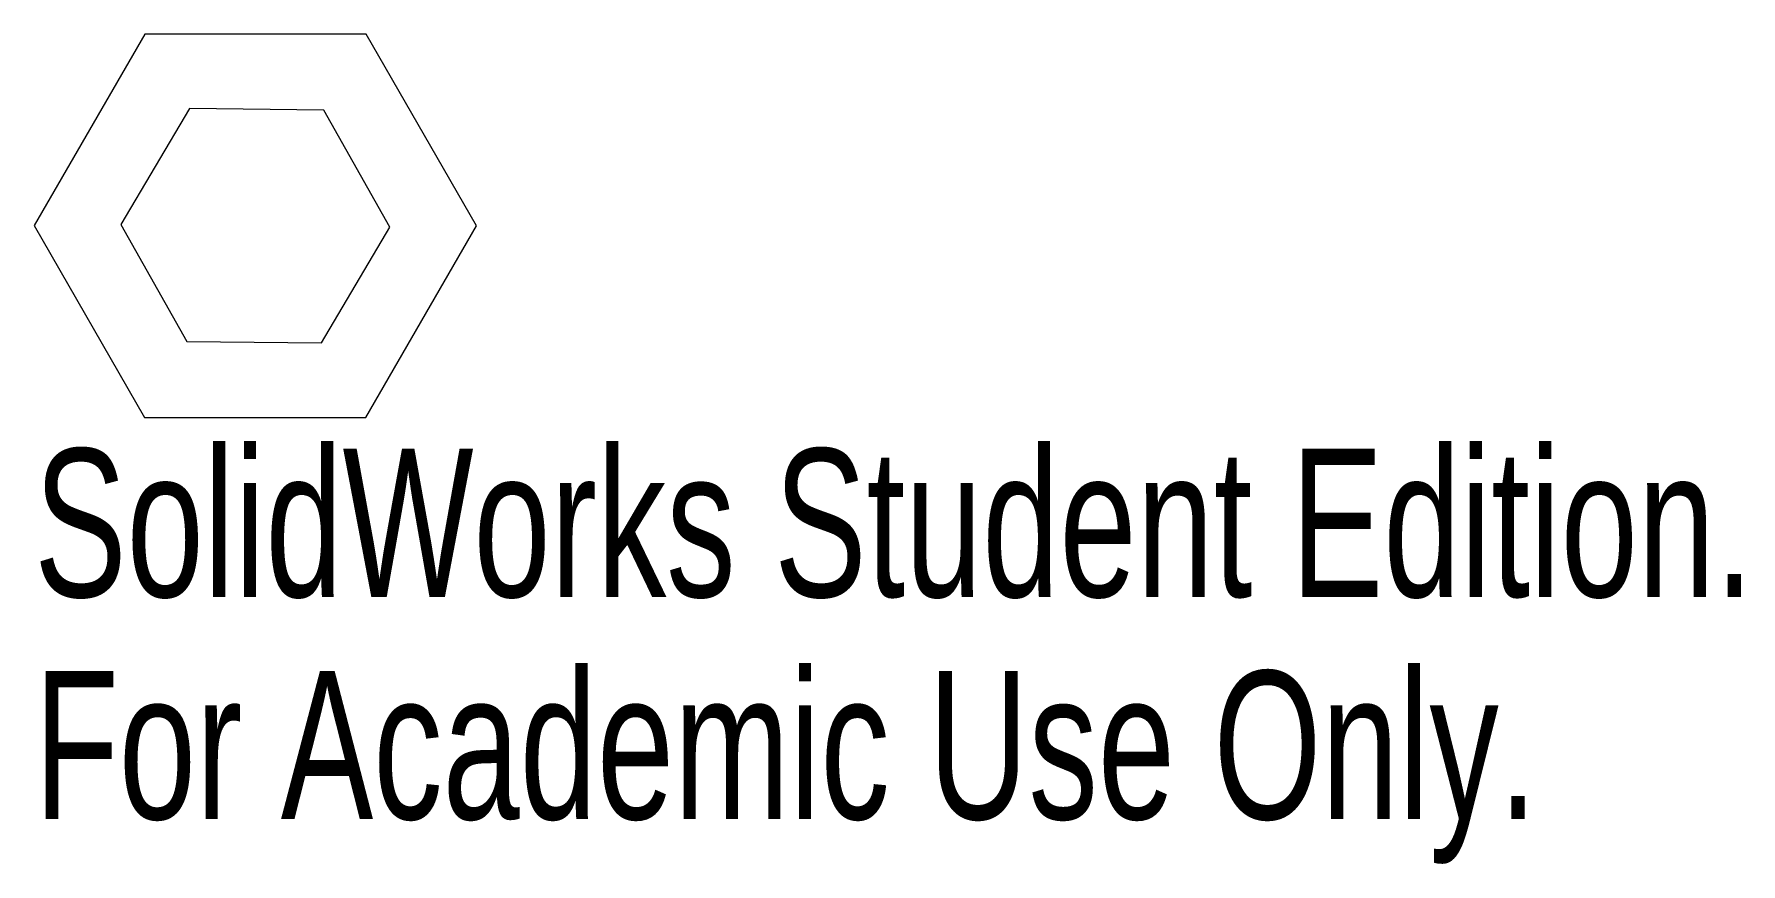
# Model space of a CAD drawing. Header units: millimetres. Extents: x -7.2 to 48.5, y -20.8 to 6.3.
import ezdxf

# ---------------------------------------------------------------- set-up
doc = ezdxf.new("R2010")
doc.units = ezdxf.units.MM
doc.styles.add('SLDTEXTSTYLE0', font='TXT', dxfattribs={"width": 0.7})

msp = doc.modelspace()

# ---------------------------------------------------------------- linework, layer by layer
at = {"color": 7, "linetype": 'Continuous', "lineweight": 15}
for p, q in [((-3.604, 6.252), (-7.217, 0.005)), ((3.613, 6.248), (-3.604, 6.252)), ((7.217, -0.005), (3.613, 6.248)), ((-2.154, 3.822), (-4.388, 0.045)), ((2.233, 3.777), (-2.154, 3.822)), ((4.388, -0.045), (2.233, 3.777)), ((-7.217, 0.005), (-3.613, -6.248)), ((-4.388, 0.045), (-2.233, -3.777)), ((2.154, -3.822), (4.388, -0.045)), ((3.604, -6.252), (7.217, -0.005)), ((-2.233, -3.777), (2.154, -3.822)), ((-3.613, -6.248), (3.604, -6.252))]:
    msp.add_line(p, q, dxfattribs=at)

# ---------------------------------------------------------------- texts
at = {"color": 7, "linetype": 'Continuous', "char_height": 4.83362, "attachment_point": 1, "style": 'SLDTEXTSTYLE0'}
for s, insert in [('SolidWorks Student Edition.', (-7.217, -7.272)), ('For Academic Use Only.', (-7.217, -14.522))]:
    msp.add_mtext(s, dxfattribs=dict(at, insert=insert))

doc.saveas('drawing.dxf')
